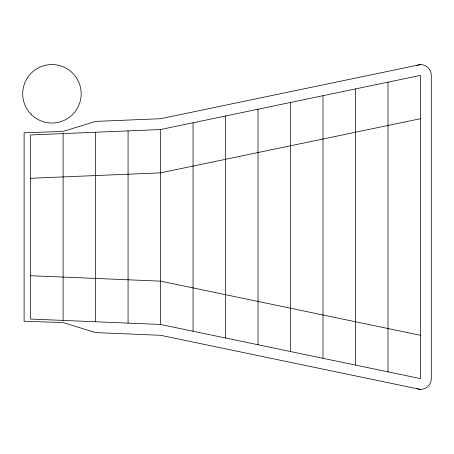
<?xml version="1.0" encoding="UTF-8"?>
<svg xmlns="http://www.w3.org/2000/svg" width="454" height="454" viewBox="0 0 454 454"><rect width="100%" height="100%" fill="white"/><g stroke="black" fill="none" stroke-linecap="round" stroke-linejoin="round"><path stroke-width="0.68" d="M416.624 65.359L420.472 64.559A10.828 10.828 0 0 1 431.3 75.387L431.3 378.613A10.828 10.828 0 0 1 420.472 389.441L416.624 388.641M420.472 64.559L160.563 118.704L95.584 121.411L63.095 131.427L24.107 132.784L24.107 321.216L63.095 322.573L95.584 332.589L160.563 335.296L420.472 389.441M160.563 129.532L420.472 75.387L420.472 378.613L160.563 324.468L30.605 319.054L30.605 134.946L160.563 129.532L160.563 324.468M420.472 118.704L160.563 172.855L30.605 178.269M30.605 275.731L160.563 281.145L420.472 335.296M387.983 82.157L387.983 371.843M355.493 88.922L355.493 365.078M323.004 95.692L323.004 358.308M290.515 102.462L290.515 351.538M258.025 109.227L258.025 344.773M225.536 115.997L225.536 338.003M193.046 122.767L193.046 331.233M128.073 130.888L128.073 323.112M95.584 132.239L95.584 321.761M63.095 133.595L63.095 320.405M31.53 114.737A29.238 29.238 0 0 0 80.279 100.992A29.238 29.238 0 0 0 44.004 65.648A29.238 29.238 0 0 0 31.53 114.737"/></g></svg>
